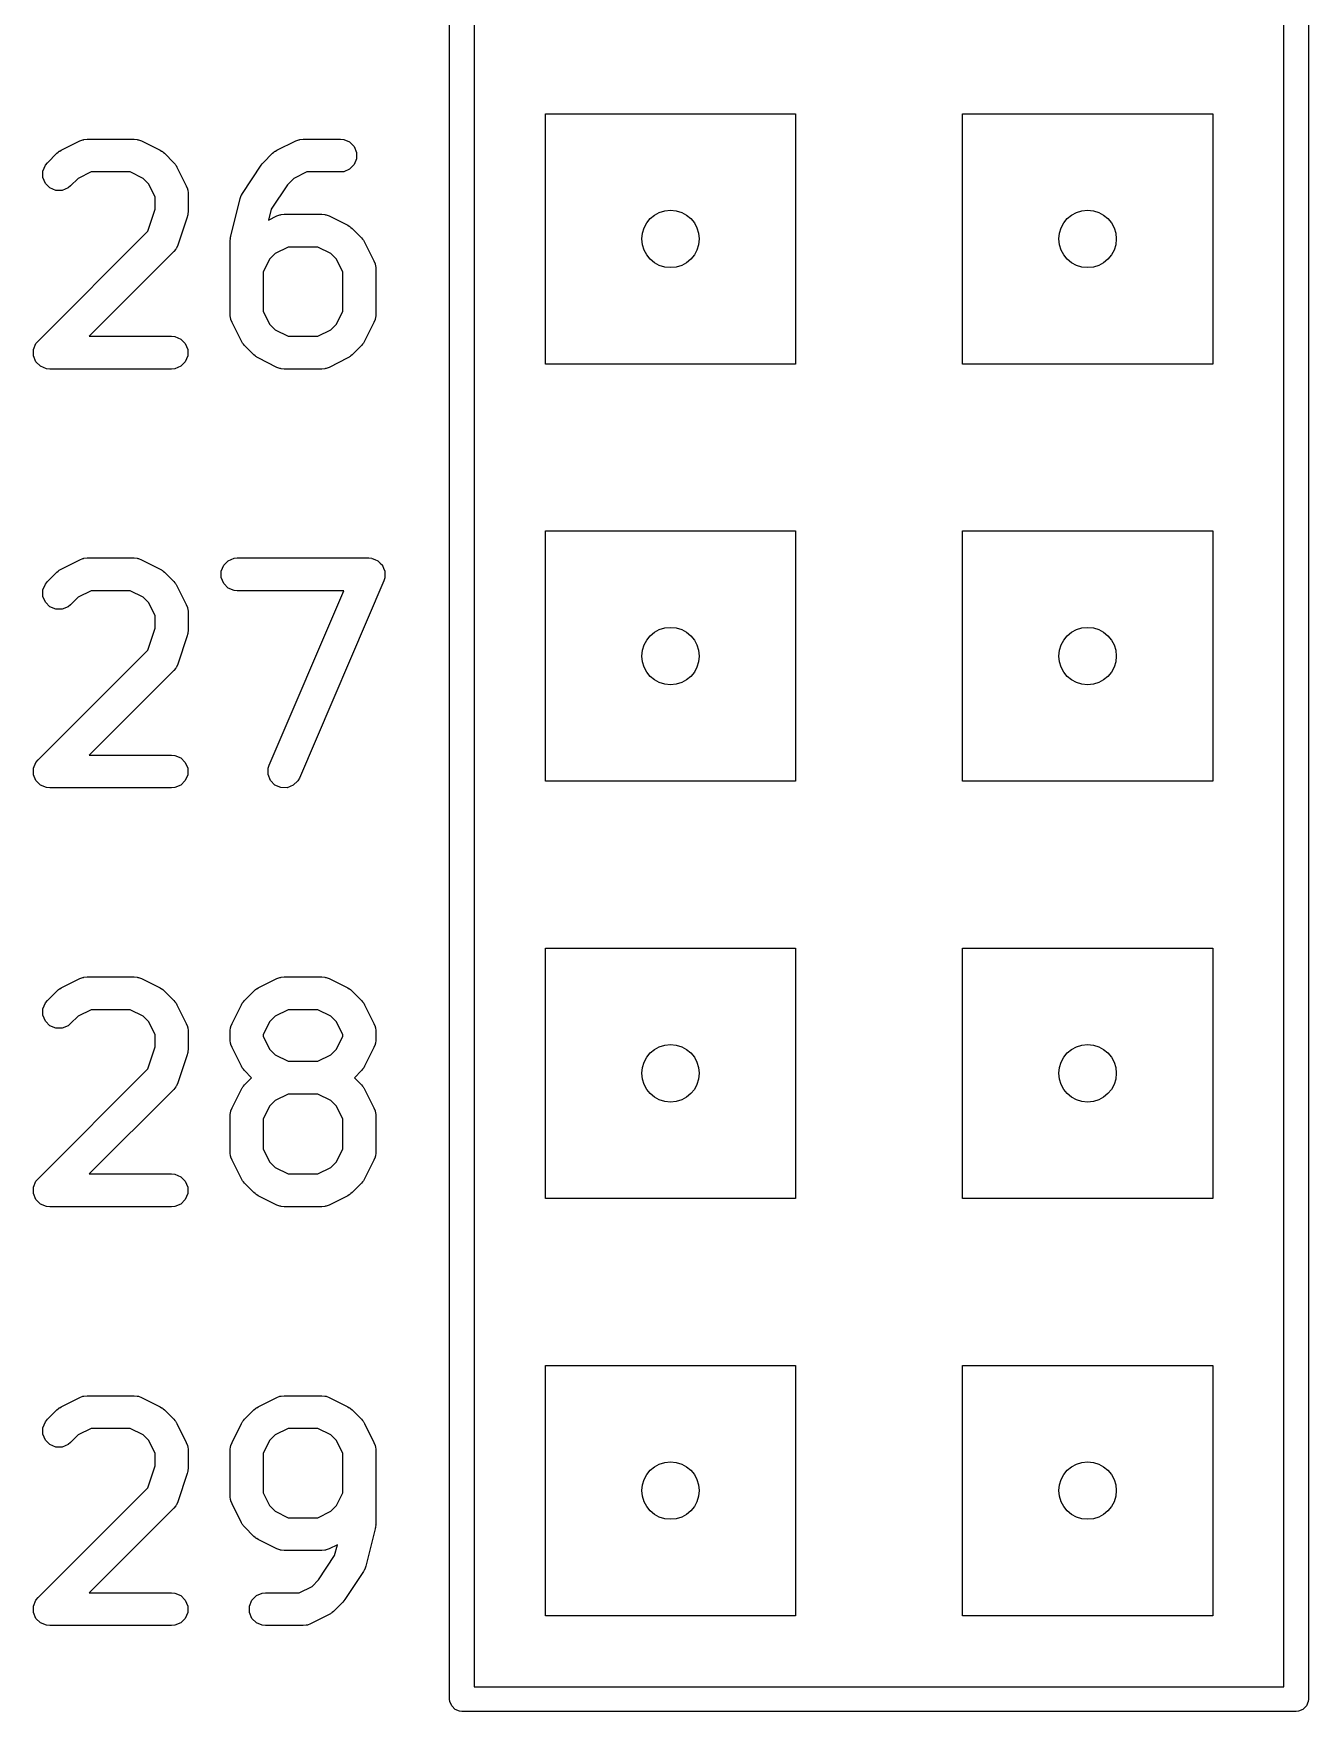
# Model space of a CAD drawing. Extents: x 0.28 to 2.12, y 0.23 to 2.15.
# Drawn here: x 1.8142 to 2.1199, y 0.8281 to 1.2303 of the extents above; entities that cross this region are included whole.
import ezdxf

# ---------------------------------------------------------------- set-up
doc = ezdxf.new("R2010")
doc.units = 0
doc.header["$MEASUREMENT"] = 0
doc.layers.add('BLACK', color=7, linetype='CONTINUOUS')

msp = doc.modelspace()

# ---------------------------------------------------------------- linework, layer by layer
at = {"layer": 'BLACK', "linetype": 'CONTINUOUS'}
for p, q in [((1.91398, 0.8311), (1.91398, 1.8311)), ((2.11988, 1.8311), (2.11988, 0.8311)), ((1.91988, 1.82815), (1.91988, 0.83406)), ((2.11398, 0.83406), (2.11398, 1.82815)), ((1.93693, 1.1511), (1.93693, 1.2111)), ((1.93693, 1.2111), (1.99693, 1.2111)), ((1.99693, 1.2111), (1.99693, 1.1511)), ((2.03693, 1.1511), (2.03693, 1.2111)), ((2.03693, 1.2111), (2.09693, 1.2111)), ((2.09693, 1.2111), (2.09693, 1.1511)), ((1.82081, 1.20234), (1.82531, 1.20459)), ((1.82531, 1.20459), (1.82604, 1.20487)), ((1.82604, 1.20487), (1.82618, 1.20488)), ((1.82618, 1.20488), (1.82631, 1.20493)), ((1.82631, 1.20493), (1.82708, 1.20501)), ((1.82708, 1.20501), (1.83832, 1.20501)), ((1.83832, 1.20501), (1.83909, 1.20493)), ((1.83909, 1.20493), (1.83922, 1.20488)), ((1.83922, 1.20488), (1.83936, 1.20487)), ((1.83936, 1.20487), (1.84008, 1.20459)), ((1.84008, 1.20459), (1.84458, 1.20234)), ((1.87256, 1.20234), (1.87706, 1.20459)), ((1.87706, 1.20459), (1.87778, 1.20487)), ((1.87778, 1.20487), (1.87792, 1.20488)), ((1.87792, 1.20488), (1.87805, 1.20493)), ((1.87805, 1.20493), (1.87882, 1.20501)), ((1.87882, 1.20501), (1.88782, 1.20501)), ((1.88782, 1.20501), (1.88859, 1.20493)), ((1.88859, 1.20493), (1.89, 1.20435)), ((1.89, 1.20435), (1.89109, 1.20326)), ((1.89109, 1.20326), (1.89168, 1.20184)), ((1.81646, 1.19734), (1.81705, 1.19876)), ((1.81705, 1.19876), (1.81754, 1.19936)), ((1.81754, 1.19936), (1.81979, 1.20161)), ((1.81979, 1.20161), (1.82009, 1.20186)), ((1.82009, 1.20186), (1.82016, 1.20193)), ((1.82016, 1.20193), (1.82028, 1.20201)), ((1.82028, 1.20201), (1.82039, 1.2021)), ((1.82039, 1.2021), (1.82048, 1.20214)), ((1.82048, 1.20214), (1.82081, 1.20234)), ((1.84458, 1.20234), (1.84491, 1.20214)), ((1.84491, 1.20214), (1.84501, 1.2021)), ((1.84501, 1.2021), (1.84512, 1.20201)), ((1.84512, 1.20201), (1.84524, 1.20193)), ((1.84524, 1.20193), (1.84531, 1.20186)), ((1.84531, 1.20186), (1.84561, 1.20161)), ((1.84561, 1.20161), (1.84786, 1.19936)), ((1.84786, 1.19936), (1.8481, 1.19906)), ((1.8481, 1.19906), (1.84818, 1.19899)), ((1.84818, 1.19899), (1.84826, 1.19887)), ((1.84826, 1.19887), (1.84835, 1.19876)), ((1.84835, 1.19876), (1.84839, 1.19866)), ((1.84839, 1.19866), (1.84859, 1.19833)), ((1.86429, 1.19201), (1.86879, 1.19876)), ((1.86879, 1.19876), (1.8688, 1.19876)), ((1.8688, 1.19876), (1.86904, 1.19906)), ((1.8688, 1.19876), (1.8688, 1.19876)), ((1.86904, 1.19906), (1.86928, 1.19935)), ((1.86928, 1.19935), (1.86928, 1.19936)), ((1.86928, 1.19936), (1.86929, 1.19936)), ((1.86929, 1.19936), (1.87154, 1.20161)), ((1.87154, 1.20161), (1.87184, 1.20186)), ((1.87184, 1.20186), (1.87191, 1.20193)), ((1.87191, 1.20193), (1.87202, 1.20201)), ((1.87202, 1.20201), (1.87213, 1.2021)), ((1.87213, 1.2021), (1.87223, 1.20214)), ((1.87223, 1.20214), (1.87256, 1.20234)), ((1.89109, 1.19889), (1.89, 1.1978)), ((1.89168, 1.20031), (1.89109, 1.19889)), ((1.89168, 1.20184), (1.89168, 1.20031)), ((1.81646, 1.19581), (1.81646, 1.19734)), ((1.81705, 1.19439), (1.81646, 1.19581)), ((1.82491, 1.19559), (1.82311, 1.19379)), ((1.828, 1.19714), (1.82491, 1.19559)), ((1.83739, 1.19714), (1.828, 1.19714)), ((1.84049, 1.19559), (1.83739, 1.19714)), ((1.84184, 1.19424), (1.84049, 1.19559)), ((1.84859, 1.19833), (1.85084, 1.19383)), ((1.87665, 1.19559), (1.87513, 1.19407)), ((1.87975, 1.19714), (1.87665, 1.19559)), ((1.88782, 1.19714), (1.87975, 1.19714)), ((1.88859, 1.19721), (1.88782, 1.19714)), ((1.89, 1.1978), (1.88859, 1.19721)), ((1.81814, 1.1933), (1.81705, 1.19439)), ((1.81956, 1.19271), (1.81814, 1.1933)), ((1.82109, 1.19271), (1.81956, 1.19271)), ((1.82251, 1.1933), (1.82109, 1.19271)), ((1.82311, 1.19379), (1.82251, 1.1933)), ((1.84339, 1.19114), (1.84184, 1.19424)), ((1.84339, 1.18821), (1.84339, 1.19114)), ((1.85084, 1.19383), (1.85112, 1.19311)), ((1.85112, 1.19311), (1.85113, 1.19297)), ((1.85113, 1.19297), (1.85118, 1.19284)), ((1.85118, 1.19284), (1.85126, 1.19207)), ((1.85126, 1.19207), (1.85126, 1.18757)), ((1.8615, 1.18178), (1.86375, 1.19078)), ((1.86375, 1.19078), (1.86391, 1.19123)), ((1.86391, 1.19123), (1.86393, 1.19133)), ((1.86393, 1.19133), (1.86398, 1.19141)), ((1.86398, 1.19141), (1.86401, 1.19151)), ((1.86401, 1.19151), (1.86407, 1.19158)), ((1.86407, 1.19158), (1.86429, 1.19201)), ((1.87513, 1.19407), (1.87122, 1.18821)), ((1.84163, 1.18295), (1.84339, 1.18821)), ((1.85114, 1.18671), (1.85106, 1.18633)), ((1.85118, 1.18681), (1.85114, 1.18671)), ((1.8512, 1.18695), (1.85118, 1.18681)), ((1.85123, 1.18708), (1.8512, 1.18695)), ((1.85126, 1.18757), (1.85122, 1.18719)), ((1.85122, 1.18719), (1.85123, 1.18708)), ((1.87122, 1.18821), (1.87057, 1.1856)), ((1.87057, 1.1856), (1.87256, 1.1866)), ((1.87256, 1.1866), (1.87328, 1.18687)), ((1.87328, 1.18687), (1.87342, 1.18688)), ((1.87342, 1.18688), (1.87355, 1.18694)), ((1.87355, 1.18694), (1.87432, 1.18701)), ((1.87432, 1.18701), (1.88332, 1.18701)), ((1.88332, 1.18701), (1.88409, 1.18694)), ((1.88409, 1.18694), (1.88422, 1.18688)), ((1.88422, 1.18688), (1.88436, 1.18687)), ((1.88436, 1.18687), (1.88508, 1.1866)), ((1.88508, 1.1866), (1.88958, 1.18435)), ((1.81529, 1.15661), (1.84163, 1.18295)), ((1.85106, 1.18633), (1.84881, 1.17958)), ((1.88958, 1.18435), (1.88991, 1.18414)), ((1.88991, 1.18414), (1.89, 1.1841)), ((1.89, 1.1841), (1.89011, 1.18401)), ((1.89011, 1.18401), (1.89023, 1.18394)), ((1.89023, 1.18394), (1.8903, 1.18386)), ((1.8903, 1.18386), (1.8906, 1.18361)), ((1.8906, 1.18361), (1.89285, 1.18136)), ((1.84835, 1.17864), (1.84786, 1.17804)), ((1.8484, 1.17877), (1.84835, 1.17864)), ((1.84849, 1.17888), (1.8484, 1.17877)), ((1.84881, 1.17958), (1.84849, 1.17888)), ((1.86138, 1.18083), (1.8614, 1.18096)), ((1.86138, 1.16283), (1.86138, 1.18083)), ((1.86139, 1.18102), (1.86143, 1.1813)), ((1.8614, 1.18096), (1.86139, 1.18102)), ((1.86143, 1.1813), (1.86146, 1.18159)), ((1.86146, 1.18159), (1.86148, 1.18165)), ((1.86148, 1.18165), (1.8615, 1.18178)), ((1.87525, 1.17914), (1.87215, 1.17759)), ((1.88239, 1.17914), (1.87525, 1.17914)), ((1.88549, 1.17759), (1.88239, 1.17914)), ((1.89285, 1.18136), (1.8931, 1.18106)), ((1.8931, 1.18106), (1.89318, 1.18099)), ((1.89318, 1.18099), (1.89325, 1.18087)), ((1.89325, 1.18087), (1.89334, 1.18076)), ((1.89334, 1.18076), (1.89338, 1.18067)), ((1.89338, 1.18067), (1.89359, 1.18034)), ((1.89359, 1.18034), (1.89584, 1.17584)), ((1.84786, 1.17804), (1.82758, 1.15777)), ((1.87081, 1.17624), (1.86926, 1.17315)), ((1.87215, 1.17759), (1.87081, 1.17624)), ((1.88683, 1.17624), (1.88549, 1.17759)), ((1.88838, 1.17315), (1.88683, 1.17624)), ((1.89584, 1.17584), (1.89611, 1.17512)), ((1.89611, 1.17512), (1.89612, 1.17498)), ((1.89612, 1.17498), (1.89618, 1.17484)), ((1.89618, 1.17484), (1.89625, 1.17408)), ((1.86926, 1.17315), (1.86926, 1.16376)), ((1.88838, 1.16376), (1.88838, 1.17315)), ((1.89625, 1.17408), (1.89625, 1.16283)), ((1.86146, 1.16206), (1.86138, 1.16283)), ((1.86926, 1.16376), (1.87081, 1.16066)), ((1.88683, 1.16066), (1.88838, 1.16376)), ((1.89625, 1.16283), (1.89618, 1.16206)), ((1.86151, 1.16193), (1.86146, 1.16206)), ((1.86152, 1.16179), (1.86151, 1.16193)), ((1.8618, 1.16107), (1.86152, 1.16179)), ((1.86405, 1.15657), (1.8618, 1.16107)), ((1.87081, 1.16066), (1.87215, 1.15931)), ((1.87215, 1.15931), (1.87525, 1.15777)), ((1.88239, 1.15777), (1.88549, 1.15931)), ((1.88549, 1.15931), (1.88683, 1.16066)), ((1.89584, 1.16107), (1.89359, 1.15657)), ((1.89611, 1.16179), (1.89584, 1.16107)), ((1.89612, 1.16193), (1.89611, 1.16179)), ((1.89618, 1.16206), (1.89612, 1.16193)), ((1.81421, 1.1546), (1.8148, 1.15602)), ((1.81421, 1.15306), (1.81421, 1.1546)), ((1.8148, 1.15602), (1.81529, 1.15661)), ((1.82758, 1.15777), (1.84732, 1.15777)), ((1.84732, 1.15777), (1.84809, 1.15769)), ((1.84809, 1.15769), (1.84951, 1.1571)), ((1.84951, 1.1571), (1.8506, 1.15602)), ((1.8506, 1.15602), (1.85118, 1.1546)), ((1.85118, 1.1546), (1.85118, 1.15306)), ((1.86426, 1.15624), (1.86405, 1.15657)), ((1.8643, 1.15614), (1.86426, 1.15624)), ((1.86439, 1.15603), (1.8643, 1.15614)), ((1.86446, 1.15591), (1.86439, 1.15603)), ((1.86454, 1.15585), (1.86446, 1.15591)), ((1.86479, 1.15554), (1.86454, 1.15585)), ((1.86704, 1.15329), (1.86479, 1.15554)), ((1.87525, 1.15777), (1.88239, 1.15777)), ((1.89285, 1.15554), (1.8906, 1.15329)), ((1.8931, 1.15585), (1.89285, 1.15554)), ((1.89318, 1.15591), (1.8931, 1.15585)), ((1.89325, 1.15603), (1.89318, 1.15591)), ((1.89334, 1.15614), (1.89325, 1.15603)), ((1.89338, 1.15624), (1.89334, 1.15614)), ((1.89359, 1.15657), (1.89338, 1.15624)), ((1.8148, 1.15164), (1.81421, 1.15306)), ((1.81589, 1.15056), (1.8148, 1.15164)), ((1.81731, 1.14997), (1.81589, 1.15056)), ((1.84951, 1.15056), (1.84809, 1.14997)), ((1.8506, 1.15164), (1.84951, 1.15056)), ((1.85118, 1.15306), (1.8506, 1.15164)), ((1.86734, 1.15305), (1.86704, 1.15329)), ((1.86741, 1.15297), (1.86734, 1.15305)), ((1.86752, 1.15289), (1.86741, 1.15297)), ((1.86763, 1.15281), (1.86752, 1.15289)), ((1.86773, 1.15277), (1.86763, 1.15281)), ((1.86806, 1.15256), (1.86773, 1.15277)), ((1.87256, 1.15031), (1.86806, 1.15256)), ((1.87328, 1.15003), (1.87256, 1.15031)), ((1.88508, 1.15031), (1.88436, 1.15003)), ((1.88958, 1.15256), (1.88508, 1.15031)), ((1.88991, 1.15277), (1.88958, 1.15256)), ((1.89, 1.15281), (1.88991, 1.15277)), ((1.89011, 1.15289), (1.89, 1.15281)), ((1.89023, 1.15297), (1.89011, 1.15289)), ((1.8903, 1.15305), (1.89023, 1.15297)), ((1.8906, 1.15329), (1.8903, 1.15305)), ((1.99693, 1.1511), (1.93693, 1.1511)), ((2.09693, 1.1511), (2.03693, 1.1511)), ((1.81808, 1.14989), (1.81731, 1.14997)), ((1.84732, 1.14989), (1.81808, 1.14989)), ((1.84809, 1.14997), (1.84732, 1.14989)), ((1.87342, 1.15002), (1.87328, 1.15003)), ((1.87355, 1.14997), (1.87342, 1.15002)), ((1.87432, 1.14989), (1.87355, 1.14997)), ((1.88332, 1.14989), (1.87432, 1.14989)), ((1.88409, 1.14997), (1.88332, 1.14989)), ((1.88422, 1.15002), (1.88409, 1.14997)), ((1.88436, 1.15003), (1.88422, 1.15002)), ((1.93693, 1.0511), (1.93693, 1.1111)), ((1.93693, 1.1111), (1.99693, 1.1111)), ((1.99693, 1.1111), (1.99693, 1.0511)), ((2.03693, 1.0511), (2.03693, 1.1111)), ((2.03693, 1.1111), (2.09693, 1.1111)), ((2.09693, 1.1111), (2.09693, 1.0511)), ((1.82048, 1.10174), (1.82081, 1.10195)), ((1.82081, 1.10195), (1.82531, 1.1042)), ((1.82531, 1.1042), (1.82604, 1.10448)), ((1.82604, 1.10448), (1.82618, 1.10449)), ((1.82618, 1.10449), (1.82631, 1.10454)), ((1.82631, 1.10454), (1.82708, 1.10462)), ((1.82708, 1.10462), (1.83832, 1.10462)), ((1.83832, 1.10462), (1.83909, 1.10454)), ((1.83909, 1.10454), (1.83922, 1.10449)), ((1.83922, 1.10449), (1.83936, 1.10448)), ((1.83936, 1.10448), (1.84008, 1.1042)), ((1.84008, 1.1042), (1.84458, 1.10195)), ((1.84458, 1.10195), (1.84491, 1.10174)), ((1.85921, 1.10145), (1.8598, 1.10287)), ((1.8598, 1.10287), (1.86088, 1.10395)), ((1.86088, 1.10395), (1.8623, 1.10454)), ((1.8623, 1.10454), (1.86307, 1.10462)), ((1.86307, 1.10462), (1.89457, 1.10462)), ((1.89457, 1.10462), (1.89533, 1.10454)), ((1.89533, 1.10454), (1.89536, 1.10453)), ((1.89536, 1.10453), (1.89538, 1.10453)), ((1.89538, 1.10453), (1.89607, 1.10424)), ((1.89607, 1.10424), (1.89675, 1.10395)), ((1.89675, 1.10395), (1.89677, 1.10394)), ((1.89677, 1.10394), (1.89679, 1.10393)), ((1.89679, 1.10393), (1.89731, 1.10339)), ((1.89731, 1.10339), (1.89784, 1.10287)), ((1.89784, 1.10287), (1.89785, 1.10284)), ((1.89785, 1.10284), (1.89787, 1.10283)), ((1.89787, 1.10283), (1.89814, 1.10214)), ((1.89814, 1.10214), (1.89843, 1.10145)), ((1.81646, 1.09695), (1.81705, 1.09837)), ((1.81705, 1.09837), (1.81754, 1.09896)), ((1.81754, 1.09896), (1.81979, 1.10121)), ((1.81979, 1.10121), (1.82009, 1.10146)), ((1.82009, 1.10146), (1.82016, 1.10154)), ((1.82016, 1.10154), (1.82028, 1.10161)), ((1.82028, 1.10161), (1.82039, 1.1017)), ((1.82039, 1.1017), (1.82048, 1.10174)), ((1.84491, 1.10174), (1.84501, 1.1017)), ((1.84501, 1.1017), (1.84512, 1.10161)), ((1.84512, 1.10161), (1.84524, 1.10154)), ((1.84524, 1.10154), (1.84531, 1.10146)), ((1.84531, 1.10146), (1.84561, 1.10121)), ((1.84561, 1.10121), (1.84786, 1.09896)), ((1.84786, 1.09896), (1.8481, 1.09866)), ((1.8481, 1.09866), (1.84818, 1.09859)), ((1.84818, 1.09859), (1.84826, 1.09848)), ((1.84826, 1.09848), (1.84835, 1.09837)), ((1.84835, 1.09837), (1.84839, 1.09827)), ((1.84839, 1.09827), (1.84859, 1.09794)), ((1.84859, 1.09794), (1.85084, 1.09344)), ((1.85921, 1.09991), (1.85921, 1.10145)), ((1.8598, 1.09849), (1.85921, 1.09991)), ((1.86088, 1.09741), (1.8598, 1.09849)), ((1.89819, 1.09913), (1.87794, 1.05188)), ((1.89842, 1.09986), (1.89819, 1.09913)), ((1.89843, 1.09991), (1.89842, 1.09989)), ((1.89842, 1.09989), (1.89842, 1.09986)), ((1.89843, 1.10145), (1.89843, 1.10142)), ((1.89843, 1.10142), (1.89844, 1.1014)), ((1.89844, 1.1014), (1.89843, 1.10066)), ((1.89843, 1.10066), (1.89843, 1.09991)), ((1.81646, 1.09541), (1.81646, 1.09695)), ((1.81705, 1.09399), (1.81646, 1.09541)), ((1.81814, 1.09291), (1.81705, 1.09399)), ((1.82491, 1.09519), (1.82311, 1.0934)), ((1.828, 1.09674), (1.82491, 1.09519)), ((1.83739, 1.09674), (1.828, 1.09674)), ((1.84049, 1.09519), (1.83739, 1.09674)), ((1.84184, 1.09385), (1.84049, 1.09519)), ((1.8623, 1.09682), (1.86088, 1.09741)), ((1.86307, 1.09674), (1.8623, 1.09682)), ((1.8886, 1.09674), (1.86307, 1.09674)), ((1.8707, 1.05499), (1.8886, 1.09674)), ((1.81956, 1.09232), (1.81814, 1.09291)), ((1.82109, 1.09232), (1.81956, 1.09232)), ((1.82251, 1.09291), (1.82109, 1.09232)), ((1.82311, 1.0934), (1.82251, 1.09291)), ((1.84339, 1.09075), (1.84184, 1.09385)), ((1.84339, 1.08782), (1.84339, 1.09075)), ((1.85084, 1.09344), (1.85112, 1.09272)), ((1.85112, 1.09272), (1.85113, 1.09258)), ((1.85113, 1.09258), (1.85118, 1.09245)), ((1.85118, 1.09245), (1.85126, 1.09168)), ((1.85126, 1.09168), (1.85126, 1.08718)), ((1.84163, 1.08256), (1.84339, 1.08782)), ((1.85106, 1.08594), (1.84881, 1.07919)), ((1.85114, 1.08632), (1.85106, 1.08594)), ((1.85118, 1.08641), (1.85114, 1.08632)), ((1.8512, 1.08655), (1.85118, 1.08641)), ((1.85123, 1.08669), (1.8512, 1.08655)), ((1.85126, 1.08718), (1.85122, 1.08679)), ((1.85122, 1.08679), (1.85123, 1.08669)), ((1.81529, 1.05622), (1.84163, 1.08256)), ((1.84835, 1.07824), (1.84786, 1.07765)), ((1.8484, 1.07838), (1.84835, 1.07824)), ((1.84849, 1.07848), (1.8484, 1.07838)), ((1.84881, 1.07919), (1.84849, 1.07848)), ((1.84786, 1.07765), (1.82758, 1.05737)), ((1.81421, 1.0542), (1.8148, 1.05562)), ((1.81421, 1.05267), (1.81421, 1.0542)), ((1.8148, 1.05562), (1.81529, 1.05622)), ((1.82758, 1.05737), (1.84732, 1.05737)), ((1.84732, 1.05737), (1.84809, 1.0573)), ((1.84809, 1.0573), (1.84951, 1.05671)), ((1.84951, 1.05671), (1.8506, 1.05562)), ((1.8506, 1.05562), (1.85118, 1.0542)), ((1.85118, 1.0542), (1.85118, 1.05267)), ((1.87045, 1.05271), (1.87047, 1.05425)), ((1.87047, 1.05425), (1.8707, 1.05499)), ((1.8148, 1.05125), (1.81421, 1.05267)), ((1.81589, 1.05016), (1.8148, 1.05125)), ((1.81731, 1.04957), (1.81589, 1.05016)), ((1.84951, 1.05016), (1.84809, 1.04957)), ((1.8506, 1.05125), (1.84951, 1.05016)), ((1.85118, 1.05267), (1.8506, 1.05125)), ((1.87102, 1.05129), (1.87045, 1.05271)), ((1.87209, 1.05019), (1.87102, 1.05129)), ((1.8735, 1.04958), (1.87209, 1.05019)), ((1.87647, 1.05014), (1.87504, 1.04956)), ((1.87757, 1.05121), (1.87647, 1.05014)), ((1.87794, 1.05188), (1.87757, 1.05121)), ((1.99693, 1.0511), (1.93693, 1.0511)), ((2.09693, 1.0511), (2.03693, 1.0511)), ((1.81808, 1.0495), (1.81731, 1.04957)), ((1.84732, 1.0495), (1.81808, 1.0495)), ((1.84809, 1.04957), (1.84732, 1.0495)), ((1.87504, 1.04956), (1.8735, 1.04958)), ((1.93693, 0.9511), (1.93693, 1.0111)), ((1.93693, 1.0111), (1.99693, 1.0111)), ((1.99693, 1.0111), (1.99693, 0.9511)), ((2.03693, 0.9511), (2.03693, 1.0111)), ((2.03693, 1.0111), (2.09693, 1.0111)), ((2.09693, 1.0111), (2.09693, 0.9511)), ((1.82048, 1.00135), (1.82081, 1.00156)), ((1.82081, 1.00156), (1.82531, 1.00381)), ((1.82531, 1.00381), (1.82604, 1.00408)), ((1.82604, 1.00408), (1.82618, 1.00409)), ((1.82618, 1.00409), (1.82631, 1.00415)), ((1.82631, 1.00415), (1.82708, 1.00422)), ((1.82708, 1.00422), (1.83832, 1.00422)), ((1.83832, 1.00422), (1.83909, 1.00415)), ((1.83909, 1.00415), (1.83922, 1.00409)), ((1.83922, 1.00409), (1.83936, 1.00408)), ((1.83936, 1.00408), (1.84008, 1.00381)), ((1.84008, 1.00381), (1.84458, 1.00156)), ((1.84458, 1.00156), (1.84491, 1.00135)), ((1.86773, 1.00135), (1.86806, 1.00156)), ((1.86806, 1.00156), (1.87256, 1.00381)), ((1.87256, 1.00381), (1.87328, 1.00408)), ((1.87328, 1.00408), (1.87342, 1.00409)), ((1.87342, 1.00409), (1.87355, 1.00415)), ((1.87355, 1.00415), (1.87432, 1.00422)), ((1.87432, 1.00422), (1.88332, 1.00422)), ((1.88332, 1.00422), (1.88409, 1.00415)), ((1.88409, 1.00415), (1.88422, 1.00409)), ((1.88422, 1.00409), (1.88436, 1.00408)), ((1.88436, 1.00408), (1.88508, 1.00381)), ((1.88508, 1.00381), (1.88958, 1.00156)), ((1.88958, 1.00156), (1.88991, 1.00135)), ((1.81646, 0.99655), (1.81705, 0.99797)), ((1.81705, 0.99797), (1.81754, 0.99857)), ((1.81754, 0.99857), (1.81979, 1.00082)), ((1.81979, 1.00082), (1.82009, 1.00107)), ((1.82009, 1.00107), (1.82016, 1.00115)), ((1.82016, 1.00115), (1.82028, 1.00122)), ((1.82028, 1.00122), (1.82039, 1.00131)), ((1.82039, 1.00131), (1.82048, 1.00135)), ((1.84491, 1.00135), (1.84501, 1.00131)), ((1.84501, 1.00131), (1.84512, 1.00122)), ((1.84512, 1.00122), (1.84524, 1.00115)), ((1.84524, 1.00115), (1.84531, 1.00107)), ((1.84531, 1.00107), (1.84561, 1.00082)), ((1.84561, 1.00082), (1.84786, 0.99857)), ((1.84786, 0.99857), (1.8481, 0.99827)), ((1.8481, 0.99827), (1.84818, 0.9982)), ((1.84818, 0.9982), (1.84826, 0.99808)), ((1.84826, 0.99808), (1.84835, 0.99797)), ((1.84835, 0.99797), (1.84839, 0.99788)), ((1.84839, 0.99788), (1.84859, 0.99755)), ((1.84859, 0.99755), (1.85084, 0.99305)), ((1.8618, 0.99305), (1.86405, 0.99755)), ((1.86405, 0.99755), (1.86426, 0.99788)), ((1.86426, 0.99788), (1.8643, 0.99797)), ((1.8643, 0.99797), (1.86439, 0.99808)), ((1.86439, 0.99808), (1.86446, 0.9982)), ((1.86446, 0.9982), (1.86454, 0.99827)), ((1.86454, 0.99827), (1.86479, 0.99857)), ((1.86479, 0.99857), (1.86704, 1.00082)), ((1.86704, 1.00082), (1.86734, 1.00107)), ((1.86734, 1.00107), (1.86741, 1.00115)), ((1.86741, 1.00115), (1.86752, 1.00122)), ((1.86752, 1.00122), (1.86763, 1.00131)), ((1.86763, 1.00131), (1.86773, 1.00135)), ((1.88991, 1.00135), (1.89, 1.00131)), ((1.89, 1.00131), (1.89011, 1.00122)), ((1.89011, 1.00122), (1.89023, 1.00115)), ((1.89023, 1.00115), (1.8903, 1.00107)), ((1.8903, 1.00107), (1.8906, 1.00082)), ((1.8906, 1.00082), (1.89285, 0.99857)), ((1.89285, 0.99857), (1.8931, 0.99827)), ((1.8931, 0.99827), (1.89318, 0.9982)), ((1.89318, 0.9982), (1.89325, 0.99808)), ((1.89325, 0.99808), (1.89334, 0.99797)), ((1.89334, 0.99797), (1.89338, 0.99788)), ((1.89338, 0.99788), (1.89359, 0.99755)), ((1.89359, 0.99755), (1.89584, 0.99305)), ((1.81646, 0.99502), (1.81646, 0.99655)), ((1.81705, 0.9936), (1.81646, 0.99502)), ((1.81814, 0.99251), (1.81705, 0.9936)), ((1.82491, 0.9948), (1.82311, 0.993)), ((1.828, 0.99635), (1.82491, 0.9948)), ((1.83739, 0.99635), (1.828, 0.99635)), ((1.84049, 0.9948), (1.83739, 0.99635)), ((1.84184, 0.99345), (1.84049, 0.9948)), ((1.84339, 0.99036), (1.84184, 0.99345)), ((1.87081, 0.99345), (1.86926, 0.99036)), ((1.87215, 0.9948), (1.87081, 0.99345)), ((1.87525, 0.99635), (1.87215, 0.9948)), ((1.88239, 0.99635), (1.87525, 0.99635)), ((1.88549, 0.9948), (1.88239, 0.99635)), ((1.88683, 0.99345), (1.88549, 0.9948)), ((1.88838, 0.99036), (1.88683, 0.99345)), ((1.81956, 0.99192), (1.81814, 0.99251)), ((1.82109, 0.99192), (1.81956, 0.99192)), ((1.82251, 0.99251), (1.82109, 0.99192)), ((1.82311, 0.993), (1.82251, 0.99251)), ((1.84339, 0.98743), (1.84339, 0.99036)), ((1.85084, 0.99305), (1.85112, 0.99233)), ((1.85112, 0.99233), (1.85113, 0.99219)), ((1.85113, 0.99219), (1.85118, 0.99205)), ((1.85118, 0.99205), (1.85126, 0.99129)), ((1.85126, 0.99129), (1.85126, 0.98679)), ((1.86138, 0.99129), (1.86146, 0.99205)), ((1.86138, 0.98904), (1.86138, 0.99129)), ((1.86146, 0.99205), (1.86151, 0.99219)), ((1.86151, 0.99219), (1.86152, 0.99233)), ((1.86152, 0.99233), (1.8618, 0.99305)), ((1.86926, 0.99036), (1.86926, 0.98997)), ((1.86926, 0.98997), (1.87081, 0.98687)), ((1.88683, 0.98687), (1.88838, 0.98997)), ((1.88838, 0.98997), (1.88838, 0.99036)), ((1.89584, 0.99305), (1.89611, 0.99233)), ((1.89611, 0.99233), (1.89612, 0.99219)), ((1.89612, 0.99219), (1.89618, 0.99205)), ((1.89618, 0.99205), (1.89625, 0.99129)), ((1.89625, 0.99129), (1.89625, 0.98904)), ((1.84163, 0.98217), (1.84339, 0.98743)), ((1.85106, 0.98554), (1.84881, 0.97879)), ((1.85114, 0.98592), (1.85106, 0.98554)), ((1.85118, 0.98602), (1.85114, 0.98592)), ((1.8512, 0.98616), (1.85118, 0.98602)), ((1.85123, 0.98629), (1.8512, 0.98616)), ((1.85126, 0.98679), (1.85122, 0.9864)), ((1.85122, 0.9864), (1.85123, 0.98629)), ((1.86146, 0.98827), (1.86138, 0.98904)), ((1.86151, 0.98814), (1.86146, 0.98827)), ((1.86152, 0.988), (1.86151, 0.98814)), ((1.8618, 0.98728), (1.86152, 0.988)), ((1.86405, 0.98278), (1.8618, 0.98728)), ((1.87081, 0.98687), (1.87215, 0.98552)), ((1.87215, 0.98552), (1.87525, 0.98398)), ((1.88239, 0.98398), (1.88549, 0.98552)), ((1.88549, 0.98552), (1.88683, 0.98687)), ((1.89584, 0.98728), (1.89359, 0.98278)), ((1.89611, 0.988), (1.89584, 0.98728)), ((1.89612, 0.98814), (1.89611, 0.988)), ((1.89618, 0.98827), (1.89612, 0.98814)), ((1.89625, 0.98904), (1.89618, 0.98827)), ((1.81529, 0.95583), (1.84163, 0.98217)), ((1.86426, 0.98245), (1.86405, 0.98278)), ((1.8643, 0.98235), (1.86426, 0.98245)), ((1.86439, 0.98224), (1.8643, 0.98235)), ((1.86446, 0.98212), (1.86439, 0.98224)), ((1.86454, 0.98206), (1.86446, 0.98212)), ((1.86479, 0.98175), (1.86454, 0.98206)), ((1.8665, 0.98004), (1.86479, 0.98175)), ((1.87525, 0.98398), (1.88239, 0.98398)), ((1.89285, 0.98175), (1.89114, 0.98004)), ((1.8931, 0.98206), (1.89285, 0.98175)), ((1.89318, 0.98212), (1.8931, 0.98206)), ((1.89325, 0.98224), (1.89318, 0.98212)), ((1.89334, 0.98235), (1.89325, 0.98224)), ((1.89338, 0.98245), (1.89334, 0.98235)), ((1.89359, 0.98278), (1.89338, 0.98245)), ((1.84835, 0.97785), (1.84786, 0.97725)), ((1.8484, 0.97798), (1.84835, 0.97785)), ((1.84849, 0.97809), (1.8484, 0.97798)), ((1.84881, 0.97879), (1.84849, 0.97809)), ((1.8618, 0.9728), (1.86405, 0.9773)), ((1.86405, 0.9773), (1.86426, 0.97763)), ((1.86426, 0.97763), (1.8643, 0.97773)), ((1.8643, 0.97773), (1.86439, 0.97783)), ((1.86439, 0.97783), (1.86446, 0.97795)), ((1.86446, 0.97795), (1.86454, 0.97802)), ((1.86454, 0.97802), (1.86479, 0.97832)), ((1.86479, 0.97832), (1.8665, 0.98004)), ((1.89114, 0.98004), (1.89285, 0.97832)), ((1.89285, 0.97832), (1.8931, 0.97802)), ((1.8931, 0.97802), (1.89318, 0.97795)), ((1.89318, 0.97795), (1.89325, 0.97783)), ((1.89325, 0.97783), (1.89334, 0.97773)), ((1.89334, 0.97773), (1.89338, 0.97763)), ((1.89338, 0.97763), (1.89359, 0.9773)), ((1.89359, 0.9773), (1.89584, 0.9728)), ((1.84786, 0.97725), (1.82758, 0.95698)), ((1.87215, 0.97455), (1.87081, 0.97321)), ((1.87525, 0.9761), (1.87215, 0.97455)), ((1.88239, 0.9761), (1.87525, 0.9761)), ((1.88549, 0.97455), (1.88239, 0.9761)), ((1.88683, 0.97321), (1.88549, 0.97455)), ((1.86138, 0.97104), (1.86146, 0.97181)), ((1.86138, 0.96204), (1.86138, 0.97104)), ((1.86146, 0.97181), (1.86151, 0.97194)), ((1.86151, 0.97194), (1.86152, 0.97208)), ((1.86152, 0.97208), (1.8618, 0.9728)), ((1.87081, 0.97321), (1.86926, 0.97011)), ((1.86926, 0.97011), (1.86926, 0.96297)), ((1.88838, 0.97011), (1.88683, 0.97321)), ((1.88838, 0.96297), (1.88838, 0.97011)), ((1.89584, 0.9728), (1.89611, 0.97208)), ((1.89611, 0.97208), (1.89612, 0.97194)), ((1.89612, 0.97194), (1.89618, 0.97181)), ((1.89618, 0.97181), (1.89625, 0.97104)), ((1.89625, 0.97104), (1.89625, 0.96204)), ((1.86146, 0.96127), (1.86138, 0.96204)), ((1.86151, 0.96114), (1.86146, 0.96127)), ((1.86926, 0.96297), (1.87081, 0.95987)), ((1.88683, 0.95987), (1.88838, 0.96297)), ((1.89618, 0.96127), (1.89612, 0.96114)), ((1.89625, 0.96204), (1.89618, 0.96127)), ((1.86152, 0.961), (1.86151, 0.96114)), ((1.8618, 0.96028), (1.86152, 0.961)), ((1.86405, 0.95578), (1.8618, 0.96028)), ((1.87081, 0.95987), (1.87215, 0.95853)), ((1.87215, 0.95853), (1.87525, 0.95698)), ((1.88239, 0.95698), (1.88549, 0.95853)), ((1.88549, 0.95853), (1.88683, 0.95987)), ((1.89584, 0.96028), (1.89359, 0.95578)), ((1.89611, 0.961), (1.89584, 0.96028)), ((1.89612, 0.96114), (1.89611, 0.961)), ((1.81421, 0.95381), (1.8148, 0.95523)), ((1.81421, 0.95227), (1.81421, 0.95381)), ((1.8148, 0.95523), (1.81529, 0.95583)), ((1.82758, 0.95698), (1.84732, 0.95698)), ((1.84732, 0.95698), (1.84809, 0.9569)), ((1.84809, 0.9569), (1.84951, 0.95632)), ((1.84951, 0.95632), (1.8506, 0.95523)), ((1.8506, 0.95523), (1.85118, 0.95381)), ((1.85118, 0.95381), (1.85118, 0.95227)), ((1.86426, 0.95545), (1.86405, 0.95578)), ((1.8643, 0.95535), (1.86426, 0.95545)), ((1.86439, 0.95525), (1.8643, 0.95535)), ((1.86446, 0.95513), (1.86439, 0.95525)), ((1.86454, 0.95506), (1.86446, 0.95513)), ((1.86479, 0.95476), (1.86454, 0.95506)), ((1.86704, 0.95251), (1.86479, 0.95476)), ((1.87525, 0.95698), (1.88239, 0.95698)), ((1.89285, 0.95476), (1.8906, 0.95251)), ((1.8931, 0.95506), (1.89285, 0.95476)), ((1.89318, 0.95513), (1.8931, 0.95506)), ((1.89325, 0.95525), (1.89318, 0.95513)), ((1.89334, 0.95535), (1.89325, 0.95525)), ((1.89338, 0.95545), (1.89334, 0.95535)), ((1.89359, 0.95578), (1.89338, 0.95545)), ((1.8148, 0.95085), (1.81421, 0.95227)), ((1.81589, 0.94977), (1.8148, 0.95085)), ((1.81731, 0.94918), (1.81589, 0.94977)), ((1.81808, 0.9491), (1.81731, 0.94918)), ((1.84809, 0.94918), (1.84732, 0.9491)), ((1.84951, 0.94977), (1.84809, 0.94918)), ((1.8506, 0.95085), (1.84951, 0.94977)), ((1.85118, 0.95227), (1.8506, 0.95085)), ((1.86734, 0.95226), (1.86704, 0.95251)), ((1.86741, 0.95218), (1.86734, 0.95226)), ((1.86752, 0.95211), (1.86741, 0.95218)), ((1.86763, 0.95202), (1.86752, 0.95211)), ((1.86773, 0.95198), (1.86763, 0.95202)), ((1.86806, 0.95177), (1.86773, 0.95198)), ((1.87256, 0.94952), (1.86806, 0.95177)), ((1.87328, 0.94924), (1.87256, 0.94952)), ((1.87342, 0.94923), (1.87328, 0.94924)), ((1.87355, 0.94918), (1.87342, 0.94923)), ((1.87432, 0.9491), (1.87355, 0.94918)), ((1.88409, 0.94918), (1.88332, 0.9491)), ((1.88422, 0.94923), (1.88409, 0.94918)), ((1.88436, 0.94924), (1.88422, 0.94923)), ((1.88508, 0.94952), (1.88436, 0.94924)), ((1.88958, 0.95177), (1.88508, 0.94952)), ((1.88991, 0.95198), (1.88958, 0.95177)), ((1.89, 0.95202), (1.88991, 0.95198)), ((1.89011, 0.95211), (1.89, 0.95202)), ((1.89023, 0.95218), (1.89011, 0.95211)), ((1.8903, 0.95226), (1.89023, 0.95218)), ((1.8906, 0.95251), (1.8903, 0.95226)), ((1.99693, 0.9511), (1.93693, 0.9511)), ((2.09693, 0.9511), (2.03693, 0.9511)), ((1.84732, 0.9491), (1.81808, 0.9491)), ((1.88332, 0.9491), (1.87432, 0.9491)), ((1.93693, 0.8511), (1.93693, 0.9111)), ((1.93693, 0.9111), (1.99693, 0.9111)), ((1.99693, 0.9111), (1.99693, 0.8511)), ((2.03693, 0.8511), (2.03693, 0.9111)), ((2.03693, 0.9111), (2.09693, 0.9111)), ((2.09693, 0.9111), (2.09693, 0.8511)), ((1.82028, 0.90083), (1.82039, 0.90092)), ((1.82039, 0.90092), (1.82048, 0.90096)), ((1.82048, 0.90096), (1.82081, 0.90116)), ((1.82081, 0.90116), (1.82531, 0.90341)), ((1.82531, 0.90341), (1.82604, 0.90369)), ((1.82604, 0.90369), (1.82618, 0.9037)), ((1.82618, 0.9037), (1.82631, 0.90375)), ((1.82631, 0.90375), (1.82708, 0.90383)), ((1.82708, 0.90383), (1.83832, 0.90383)), ((1.83832, 0.90383), (1.83909, 0.90375)), ((1.83909, 0.90375), (1.83922, 0.9037)), ((1.83922, 0.9037), (1.83936, 0.90369)), ((1.83936, 0.90369), (1.84008, 0.90341)), ((1.84008, 0.90341), (1.84458, 0.90116)), ((1.84458, 0.90116), (1.84491, 0.90096)), ((1.84491, 0.90096), (1.84501, 0.90092)), ((1.84501, 0.90092), (1.84512, 0.90083)), ((1.86752, 0.90083), (1.86763, 0.90092)), ((1.86763, 0.90092), (1.86773, 0.90096)), ((1.86773, 0.90096), (1.86806, 0.90116)), ((1.86806, 0.90116), (1.87256, 0.90341)), ((1.87256, 0.90341), (1.87328, 0.90369)), ((1.87328, 0.90369), (1.87342, 0.9037)), ((1.87342, 0.9037), (1.87355, 0.90375)), ((1.87355, 0.90375), (1.87432, 0.90383)), ((1.87432, 0.90383), (1.88332, 0.90383)), ((1.88332, 0.90383), (1.88409, 0.90375)), ((1.88409, 0.90375), (1.88422, 0.9037)), ((1.88422, 0.9037), (1.88436, 0.90369)), ((1.88436, 0.90369), (1.88508, 0.90341)), ((1.88508, 0.90341), (1.88958, 0.90116)), ((1.88958, 0.90116), (1.88991, 0.90096)), ((1.88991, 0.90096), (1.89, 0.90092)), ((1.89, 0.90092), (1.89011, 0.90083)), ((1.81646, 0.89616), (1.81705, 0.89758)), ((1.81705, 0.89758), (1.81754, 0.89818)), ((1.81754, 0.89818), (1.81979, 0.90043)), ((1.81979, 0.90043), (1.82009, 0.90067)), ((1.82009, 0.90067), (1.82016, 0.90075)), ((1.82016, 0.90075), (1.82028, 0.90083)), ((1.84512, 0.90083), (1.84524, 0.90075)), ((1.84524, 0.90075), (1.84531, 0.90067)), ((1.84531, 0.90067), (1.84561, 0.90043)), ((1.84561, 0.90043), (1.84786, 0.89818)), ((1.84786, 0.89818), (1.8481, 0.89787)), ((1.8481, 0.89787), (1.84818, 0.89781)), ((1.84818, 0.89781), (1.84826, 0.89769)), ((1.84826, 0.89769), (1.84835, 0.89758)), ((1.84835, 0.89758), (1.84839, 0.89748)), ((1.84839, 0.89748), (1.84859, 0.89715)), ((1.84859, 0.89715), (1.85084, 0.89265)), ((1.8618, 0.89265), (1.86405, 0.89715)), ((1.86405, 0.89715), (1.86426, 0.89748)), ((1.86426, 0.89748), (1.8643, 0.89758)), ((1.8643, 0.89758), (1.86439, 0.89769)), ((1.86439, 0.89769), (1.86446, 0.89781)), ((1.86446, 0.89781), (1.86454, 0.89787)), ((1.86454, 0.89787), (1.86479, 0.89818)), ((1.86479, 0.89818), (1.86704, 0.90043)), ((1.86704, 0.90043), (1.86734, 0.90067)), ((1.86734, 0.90067), (1.86741, 0.90075)), ((1.86741, 0.90075), (1.86752, 0.90083)), ((1.89011, 0.90083), (1.89023, 0.90075)), ((1.89023, 0.90075), (1.8903, 0.90067)), ((1.8903, 0.90067), (1.8906, 0.90043)), ((1.8906, 0.90043), (1.89285, 0.89818)), ((1.89285, 0.89818), (1.8931, 0.89787)), ((1.8931, 0.89787), (1.89318, 0.89781)), ((1.89318, 0.89781), (1.89325, 0.89769)), ((1.89325, 0.89769), (1.89334, 0.89758)), ((1.89334, 0.89758), (1.89338, 0.89748)), ((1.89338, 0.89748), (1.89359, 0.89715)), ((1.89359, 0.89715), (1.89584, 0.89265)), ((1.81646, 0.89462), (1.81646, 0.89616)), ((1.81705, 0.89321), (1.81646, 0.89462)), ((1.81814, 0.89212), (1.81705, 0.89321)), ((1.82491, 0.89441), (1.82311, 0.89261)), ((1.828, 0.89596), (1.82491, 0.89441)), ((1.83739, 0.89596), (1.828, 0.89596)), ((1.84049, 0.89441), (1.83739, 0.89596)), ((1.84184, 0.89306), (1.84049, 0.89441)), ((1.84339, 0.88996), (1.84184, 0.89306)), ((1.87081, 0.89306), (1.86926, 0.88996)), ((1.87215, 0.89441), (1.87081, 0.89306)), ((1.87525, 0.89596), (1.87215, 0.89441)), ((1.88239, 0.89596), (1.87525, 0.89596)), ((1.88549, 0.89441), (1.88239, 0.89596)), ((1.88683, 0.89306), (1.88549, 0.89441)), ((1.88838, 0.88996), (1.88683, 0.89306)), ((1.81956, 0.89153), (1.81814, 0.89212)), ((1.82109, 0.89153), (1.81956, 0.89153)), ((1.82251, 0.89212), (1.82109, 0.89153)), ((1.82311, 0.89261), (1.82251, 0.89212)), ((1.84339, 0.88703), (1.84339, 0.88996)), ((1.85084, 0.89265), (1.85112, 0.89193)), ((1.85112, 0.89193), (1.85113, 0.89179)), ((1.85113, 0.89179), (1.85118, 0.89166)), ((1.85118, 0.89166), (1.85126, 0.89089)), ((1.85126, 0.89089), (1.85126, 0.88639)), ((1.86138, 0.89089), (1.86146, 0.89166)), ((1.86138, 0.87964), (1.86138, 0.89089)), ((1.86146, 0.89166), (1.86151, 0.89179)), ((1.86151, 0.89179), (1.86152, 0.89193)), ((1.86152, 0.89193), (1.8618, 0.89265)), ((1.86926, 0.88996), (1.86926, 0.88057)), ((1.88838, 0.88057), (1.88838, 0.88996)), ((1.89584, 0.89265), (1.89611, 0.89193)), ((1.89611, 0.89193), (1.89612, 0.89179)), ((1.89612, 0.89179), (1.89618, 0.89166)), ((1.89618, 0.89166), (1.89625, 0.89089)), ((1.89625, 0.89089), (1.89625, 0.8729)), ((1.84163, 0.88177), (1.84339, 0.88703)), ((1.85106, 0.88515), (1.84881, 0.8784)), ((1.85114, 0.88553), (1.85106, 0.88515)), ((1.85118, 0.88563), (1.85114, 0.88553)), ((1.8512, 0.88576), (1.85118, 0.88563)), ((1.85123, 0.8859), (1.8512, 0.88576)), ((1.85126, 0.88639), (1.85122, 0.886)), ((1.85122, 0.886), (1.85123, 0.8859)), ((1.81529, 0.85543), (1.84163, 0.88177)), ((1.84786, 0.87686), (1.82758, 0.85658)), ((1.84835, 0.87746), (1.84786, 0.87686)), ((1.8484, 0.87759), (1.84835, 0.87746)), ((1.84849, 0.87769), (1.8484, 0.87759)), ((1.84881, 0.8784), (1.84849, 0.87769)), ((1.86146, 0.87888), (1.86138, 0.87964)), ((1.86151, 0.87875), (1.86146, 0.87888)), ((1.86152, 0.8786), (1.86151, 0.87875)), ((1.8618, 0.87788), (1.86152, 0.8786)), ((1.86405, 0.87338), (1.8618, 0.87788)), ((1.86926, 0.88057), (1.87081, 0.87748)), ((1.87081, 0.87748), (1.87215, 0.87613)), ((1.88549, 0.87613), (1.88683, 0.87748)), ((1.88683, 0.87748), (1.88838, 0.88057)), ((1.86426, 0.87305), (1.86405, 0.87338)), ((1.8643, 0.87296), (1.86426, 0.87305)), ((1.86439, 0.87285), (1.8643, 0.87296)), ((1.86446, 0.87273), (1.86439, 0.87285)), ((1.86454, 0.87266), (1.86446, 0.87273)), ((1.87215, 0.87613), (1.87525, 0.87458)), ((1.87525, 0.87458), (1.88239, 0.87458)), ((1.88239, 0.87458), (1.88549, 0.87613)), ((1.89625, 0.8727), (1.89621, 0.87242)), ((1.89625, 0.8729), (1.89624, 0.87276)), ((1.89624, 0.87276), (1.89625, 0.8727)), ((1.86479, 0.87236), (1.86454, 0.87266)), ((1.86704, 0.87011), (1.86479, 0.87236)), ((1.86734, 0.86986), (1.86704, 0.87011)), ((1.86741, 0.86979), (1.86734, 0.86986)), ((1.86752, 0.86971), (1.86741, 0.86979)), ((1.86763, 0.86962), (1.86752, 0.86971)), ((1.86773, 0.86958), (1.86763, 0.86962)), ((1.86806, 0.86937), (1.86773, 0.86958)), ((1.87256, 0.86712), (1.86806, 0.86937)), ((1.89614, 0.87194), (1.89389, 0.86294)), ((1.89616, 0.87207), (1.89614, 0.87194)), ((1.89618, 0.87213), (1.89616, 0.87207)), ((1.89621, 0.87242), (1.89618, 0.87213)), ((1.87328, 0.86685), (1.87256, 0.86712)), ((1.87342, 0.86684), (1.87328, 0.86685)), ((1.87355, 0.86678), (1.87342, 0.86684)), ((1.87432, 0.86671), (1.87355, 0.86678)), ((1.88332, 0.86671), (1.87432, 0.86671)), ((1.88251, 0.85966), (1.88641, 0.86551)), ((1.88409, 0.86678), (1.88332, 0.86671)), ((1.88422, 0.86684), (1.88409, 0.86678)), ((1.88436, 0.86685), (1.88422, 0.86684)), ((1.88508, 0.86712), (1.88436, 0.86685)), ((1.88706, 0.86812), (1.88508, 0.86712)), ((1.88641, 0.86551), (1.88706, 0.86812)), ((1.89334, 0.86171), (1.88884, 0.85496)), ((1.89357, 0.86214), (1.89334, 0.86171)), ((1.89363, 0.86221), (1.89357, 0.86214)), ((1.89366, 0.86231), (1.89363, 0.86221)), ((1.89371, 0.86239), (1.89366, 0.86231)), ((1.89372, 0.86249), (1.89371, 0.86239)), ((1.89389, 0.86294), (1.89372, 0.86249)), ((1.87789, 0.85658), (1.88099, 0.85813)), ((1.88099, 0.85813), (1.88251, 0.85966)), ((1.81421, 0.85342), (1.8148, 0.85484)), ((1.81421, 0.85188), (1.81421, 0.85342)), ((1.8148, 0.85484), (1.81529, 0.85543)), ((1.82758, 0.85658), (1.84732, 0.85658)), ((1.84732, 0.85658), (1.84809, 0.85651)), ((1.84809, 0.85651), (1.84951, 0.85592)), ((1.84951, 0.85592), (1.8506, 0.85484)), ((1.8506, 0.85484), (1.85118, 0.85342)), ((1.85118, 0.85342), (1.85118, 0.85188)), ((1.86596, 0.85342), (1.86655, 0.85484)), ((1.86596, 0.85188), (1.86596, 0.85342)), ((1.86655, 0.85484), (1.86763, 0.85592)), ((1.86763, 0.85592), (1.86905, 0.85651)), ((1.86905, 0.85651), (1.86982, 0.85658)), ((1.86982, 0.85658), (1.87789, 0.85658)), ((1.88835, 0.85436), (1.8861, 0.85211)), ((1.8886, 0.85467), (1.88835, 0.85437)), ((1.88835, 0.85437), (1.88835, 0.85437)), ((1.88835, 0.85437), (1.88835, 0.85436)), ((1.88884, 0.85496), (1.8886, 0.85467)), ((1.88884, 0.85496), (1.88884, 0.85496)), ((1.88884, 0.85496), (1.88884, 0.85496)), ((1.8148, 0.85046), (1.81421, 0.85188)), ((1.81589, 0.84937), (1.8148, 0.85046)), ((1.81731, 0.84879), (1.81589, 0.84937)), ((1.81808, 0.84871), (1.81731, 0.84879)), ((1.84732, 0.84871), (1.81808, 0.84871)), ((1.84809, 0.84879), (1.84732, 0.84871)), ((1.84951, 0.84937), (1.84809, 0.84879)), ((1.8506, 0.85046), (1.84951, 0.84937)), ((1.85118, 0.85188), (1.8506, 0.85046)), ((1.86655, 0.85046), (1.86596, 0.85188)), ((1.86763, 0.84937), (1.86655, 0.85046)), ((1.86905, 0.84879), (1.86763, 0.84937)), ((1.86982, 0.84871), (1.86905, 0.84879)), ((1.87882, 0.84871), (1.86982, 0.84871)), ((1.87959, 0.84879), (1.87882, 0.84871)), ((1.87972, 0.84884), (1.87959, 0.84879)), ((1.87986, 0.84885), (1.87972, 0.84884)), ((1.88058, 0.84913), (1.87986, 0.84885)), ((1.88508, 0.85138), (1.88058, 0.84913)), ((1.88541, 0.85158), (1.88508, 0.85138)), ((1.88551, 0.85162), (1.88541, 0.85158)), ((1.88561, 0.85171), (1.88551, 0.85162)), ((1.88573, 0.85179), (1.88561, 0.85171)), ((1.8858, 0.85187), (1.88573, 0.85179)), ((1.8861, 0.85211), (1.8858, 0.85187)), ((1.99693, 0.8511), (1.93693, 0.8511)), ((2.09693, 0.8511), (2.03693, 0.8511)), ((1.91988, 0.83406), (2.11398, 0.83406)), ((1.91403, 0.83053), (1.91398, 0.8311)), ((1.91447, 0.82946), (1.91403, 0.83053)), ((1.91529, 0.82865), (1.91447, 0.82946)), ((1.91635, 0.82821), (1.91529, 0.82865)), ((2.11857, 0.82865), (2.11751, 0.82821)), ((2.11938, 0.82946), (2.11857, 0.82865)), ((2.11983, 0.83053), (2.11938, 0.82946)), ((2.11988, 0.8311), (2.11983, 0.83053)), ((1.91693, 0.82815), (1.91635, 0.82821)), ((2.11693, 0.82815), (1.91693, 0.82815)), ((2.11751, 0.82821), (2.11693, 0.82815))]:
    msp.add_line(p, q, dxfattribs=at)
at = {"layer": 'BLACK'}
for centre in [(1.96693, 1.1811), (2.06693, 1.1811), (1.96693, 1.0811), (2.06693, 1.0811), (1.96693, 0.9811), (2.06693, 0.9811), (1.96693, 0.8811), (2.06693, 0.8811)]:
    msp.add_circle(centre, 0.00689, dxfattribs=at)
at = {"layer": 'WHITE'}
for centre in [(1.96693, 1.1811), (2.06693, 1.1811), (1.96693, 1.0811), (2.06693, 1.0811), (1.96693, 0.9811), (2.06693, 0.9811), (1.96693, 0.8811), (2.06693, 0.8811)]:
    msp.add_circle(centre, 0.00689, dxfattribs=at)

doc.saveas('drawing.dxf')
